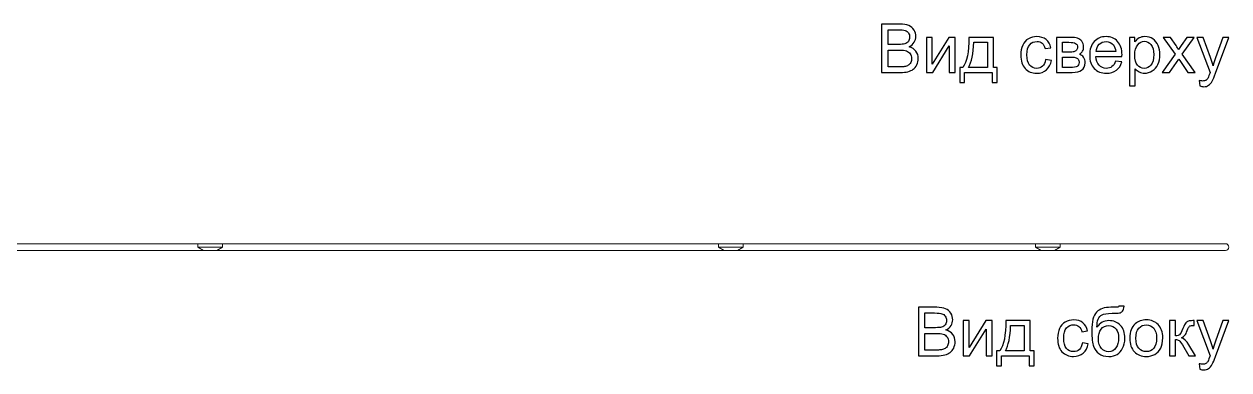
# Model space of a CAD drawing. Header units: centimetres. Extents: x -84 to 84, y -59 to 59.
# Drawn here: x -1.6 to 51.6, y 11.6 to 26.9 of the extents above; entities that cross this region are included whole.
import ezdxf

# ---------------------------------------------------------------- set-up
doc = ezdxf.new("R2010")
doc.units = ezdxf.units.CM
doc.header["$MEASUREMENT"] = 0
doc.layers.add('layer 1', color=7, linetype='Continuous')

msp = doc.modelspace()

# ---------------------------------------------------------------- linework, layer by layer
at = {"layer": 'layer 1', "color": 250}
for points, knots in [([(36.28301, 24.80111), (36.28301, 24.80111), (36.28301, 26.94364), (36.28301, 26.94364), (36.28301, 26.94364), (36.28301, 26.94364), (37.08696, 26.94364), (37.08696, 26.94364), (37.08696, 26.94364), (37.25054, 26.94364), (37.38171, 26.92219), (37.48095, 26.87881), (37.48095, 26.87881), (37.5797, 26.83542), (37.657, 26.76859), (37.71286, 26.67832), (37.71286, 26.67832), (37.76922, 26.58855), (37.79715, 26.49429), (37.79715, 26.39554), (37.79715, 26.39554), (37.79715, 26.30427), (37.77221, 26.21799), (37.72284, 26.1372), (37.72284, 26.1372), (37.67346, 26.0564), (37.59865, 25.99107), (37.49841, 25.9412), (37.49841, 25.9412), (37.62808, 25.9033), (37.72782, 25.83846), (37.79715, 25.7467), (37.79715, 25.7467), (37.86697, 25.65543), (37.90188, 25.54721), (37.90188, 25.42252), (37.90188, 25.42252), (37.90188, 25.32178), (37.88043, 25.22852), (37.83804, 25.14224), (37.83804, 25.14224), (37.79565, 25.05596), (37.74328, 24.98963), (37.68094, 24.94275), (37.68094, 24.94275), (37.6186, 24.89637), (37.5403, 24.86096), (37.44654, 24.83702), (37.44654, 24.83702), (37.35228, 24.81308), (37.23708, 24.80111), (37.10043, 24.80111), (37.10043, 24.80111), (37.10043, 24.80111), (36.28301, 24.80111), (36.28301, 24.80111)], [0, 0, 0, 0, 0.06666667, 0.06666667, 0.06666667, 0.06666667, 0.13333333, 0.13333333, 0.13333333, 0.13333333, 0.2, 0.2, 0.2, 0.2, 0.26666667, 0.26666667, 0.26666667, 0.26666667, 0.33333333, 0.33333333, 0.33333333, 0.33333333, 0.4, 0.4, 0.4, 0.4, 0.46666667, 0.46666667, 0.46666667, 0.46666667, 0.53333333, 0.53333333, 0.53333333, 0.53333333, 0.6, 0.6, 0.6, 0.6, 0.66666667, 0.66666667, 0.66666667, 0.66666667, 0.73333333, 0.73333333, 0.73333333, 0.73333333, 0.8, 0.8, 0.8, 0.8, 0.86666667, 0.86666667, 0.86666667, 0.86666667, 1, 1, 1, 1]), ([(36.56729, 26.04294), (36.56729, 26.04294), (37.0306, 26.04294), (37.0306, 26.04294), (37.0306, 26.04294), (37.15628, 26.04294), (37.24655, 26.05142), (37.30091, 26.06788), (37.30091, 26.06788), (37.37323, 26.08932), (37.42759, 26.12523), (37.464, 26.1751), (37.464, 26.1751), (37.5004, 26.22497), (37.51886, 26.28732), (37.51886, 26.36262), (37.51886, 26.36262), (37.51886, 26.43394), (37.5019, 26.49678), (37.46749, 26.55064), (37.46749, 26.55064), (37.43357, 26.605), (37.3847, 26.64241), (37.32136, 26.66236), (37.32136, 26.66236), (37.25802, 26.68231), (37.1493, 26.69228), (36.99569, 26.69228), (36.99569, 26.69228), (36.99569, 26.69228), (36.56729, 26.69228), (36.56729, 26.69228), (36.56729, 26.69228), (36.56729, 26.69228), (36.56729, 26.04294), (36.56729, 26.04294)], [0, 0, 0, 0, 0.1, 0.1, 0.1, 0.1, 0.2, 0.2, 0.2, 0.2, 0.3, 0.3, 0.3, 0.3, 0.4, 0.4, 0.4, 0.4, 0.5, 0.5, 0.5, 0.5, 0.6, 0.6, 0.6, 0.6, 0.7, 0.7, 0.7, 0.7, 0.8, 0.8, 0.8, 0.8, 1, 1, 1, 1]), ([(38.25797, 26.35414), (38.25797, 26.35414), (38.52129, 26.35414), (38.52129, 26.35414), (38.52129, 26.35414), (38.52129, 26.35414), (38.52129, 25.16967), (38.52129, 25.16967), (38.52129, 25.16967), (38.52129, 25.16967), (39.25293, 26.35414), (39.25293, 26.35414), (39.25293, 26.35414), (39.25293, 26.35414), (39.5357, 26.35414), (39.5357, 26.35414), (39.5357, 26.35414), (39.5357, 26.35414), (39.5357, 24.80111), (39.5357, 24.80111), (39.5357, 24.80111), (39.5357, 24.80111), (39.27238, 24.80111), (39.27238, 24.80111), (39.27238, 24.80111), (39.27238, 24.80111), (39.27238, 25.9781), (39.27238, 25.9781), (39.27238, 25.9781), (39.27238, 25.9781), (38.54174, 24.80111), (38.54174, 24.80111), (38.54174, 24.80111), (38.54174, 24.80111), (38.25797, 24.80111), (38.25797, 24.80111), (38.25797, 24.80111), (38.25797, 24.80111), (38.25797, 26.35414), (38.25797, 26.35414)], [0, 0, 0, 0, 0.09090909, 0.09090909, 0.09090909, 0.09090909, 0.18181818, 0.18181818, 0.18181818, 0.18181818, 0.27272727, 0.27272727, 0.27272727, 0.27272727, 0.36363636, 0.36363636, 0.36363636, 0.36363636, 0.45454545, 0.45454545, 0.45454545, 0.45454545, 0.54545455, 0.54545455, 0.54545455, 0.54545455, 0.63636364, 0.63636364, 0.63636364, 0.63636364, 0.72727273, 0.72727273, 0.72727273, 0.72727273, 0.81818182, 0.81818182, 0.81818182, 0.81818182, 1, 1, 1, 1]), ([(40.13617, 26.35414), (40.13617, 26.35414), (41.2194, 26.35414), (41.2194, 26.35414), (41.2194, 26.35414), (41.2194, 26.35414), (41.2194, 25.01656), (41.2194, 25.01656), (41.2194, 25.01656), (41.2194, 25.01656), (41.38698, 25.01656), (41.38698, 25.01656), (41.38698, 25.01656), (41.38698, 25.01656), (41.38698, 24.36123), (41.38698, 24.36123), (41.38698, 24.36123), (41.38698, 24.36123), (41.17153, 24.36123), (41.17153, 24.36123), (41.17153, 24.36123), (41.17153, 24.36123), (41.17153, 24.80111), (41.17153, 24.80111), (41.17153, 24.80111), (41.17153, 24.80111), (39.94765, 24.80111), (39.94765, 24.80111), (39.94765, 24.80111), (39.94765, 24.80111), (39.94765, 24.36123), (39.94765, 24.36123), (39.94765, 24.36123), (39.94765, 24.36123), (39.7322, 24.36123), (39.7322, 24.36123), (39.7322, 24.36123), (39.7322, 24.36123), (39.7322, 25.01656), (39.7322, 25.01656), (39.7322, 25.01656), (39.7322, 25.01656), (39.86985, 25.01656), (39.86985, 25.01656), (39.86985, 25.01656), (40.05537, 25.26842), (40.14415, 25.71428), (40.13617, 26.35414)], [0, 0, 0, 0, 0.07692308, 0.07692308, 0.07692308, 0.07692308, 0.15384615, 0.15384615, 0.15384615, 0.15384615, 0.23076923, 0.23076923, 0.23076923, 0.23076923, 0.30769231, 0.30769231, 0.30769231, 0.30769231, 0.38461538, 0.38461538, 0.38461538, 0.38461538, 0.46153846, 0.46153846, 0.46153846, 0.46153846, 0.53846154, 0.53846154, 0.53846154, 0.53846154, 0.61538462, 0.61538462, 0.61538462, 0.61538462, 0.69230769, 0.69230769, 0.69230769, 0.69230769, 0.76923077, 0.76923077, 0.76923077, 0.76923077, 0.84615385, 0.84615385, 0.84615385, 0.84615385, 1, 1, 1, 1]), ([(40.35461, 26.1357), (40.33516, 25.63149), (40.25736, 25.25844), (40.12121, 25.01656), (40.12121, 25.01656), (40.12121, 25.01656), (40.95608, 25.01656), (40.95608, 25.01656), (40.95608, 25.01656), (40.95608, 25.01656), (40.95608, 26.1357), (40.95608, 26.1357), (40.95608, 26.1357), (40.95608, 26.1357), (40.35461, 26.1357), (40.35461, 26.1357)], [0, 0, 0, 0, 0.2, 0.2, 0.2, 0.2, 0.4, 0.4, 0.4, 0.4, 0.6, 0.6, 0.6, 0.6, 1, 1, 1, 1]), ([(43.52153, 25.36966), (43.52153, 25.36966), (43.77887, 25.33375), (43.77887, 25.33375), (43.77887, 25.33375), (43.75044, 25.1567), (43.67862, 25.01855), (43.56242, 24.91831), (43.56242, 24.91831), (43.44622, 24.81807), (43.30308, 24.76819), (43.13402, 24.76819), (43.13402, 24.76819), (42.92206, 24.76819), (42.75149, 24.83752), (42.62282, 24.97616), (42.62282, 24.97616), (42.49365, 25.11481), (42.42931, 25.3133), (42.42931, 25.57164), (42.42931, 25.57164), (42.42931, 25.73921), (42.45724, 25.88534), (42.5126, 26.01102), (42.5126, 26.01102), (42.56796, 26.1362), (42.65225, 26.23046), (42.76595, 26.2928), (42.76595, 26.2928), (42.87917, 26.35564), (43.00235, 26.38706), (43.13601, 26.38706), (43.13601, 26.38706), (43.30408, 26.38706), (43.44223, 26.34467), (43.54896, 26.25939), (43.54896, 26.25939), (43.65618, 26.1741), (43.72501, 26.05291), (43.75493, 25.89631), (43.75493, 25.89631), (43.75493, 25.89631), (43.50058, 25.85741), (43.50058, 25.85741), (43.50058, 25.85741), (43.47614, 25.96165), (43.43325, 26.03995), (43.37091, 26.09281), (43.37091, 26.09281), (43.30907, 26.14518), (43.23426, 26.17161), (43.14648, 26.17161), (43.14648, 26.17161), (43.01382, 26.17161), (42.9061, 26.12423), (42.82281, 26.02947), (42.82281, 26.02947), (42.74002, 25.93422), (42.69863, 25.7846), (42.69863, 25.57912), (42.69863, 25.57912), (42.69863, 25.37066), (42.73852, 25.21954), (42.81832, 25.12528), (42.81832, 25.12528), (42.89862, 25.03102), (43.00285, 24.98364), (43.13102, 24.98364), (43.13102, 24.98364), (43.23476, 24.98364), (43.32104, 25.01506), (43.38986, 25.0784), (43.38986, 25.0784), (43.45918, 25.14124), (43.50307, 25.23849), (43.52153, 25.36966)], [0, 0, 0, 0, 0.05, 0.05, 0.05, 0.05, 0.1, 0.1, 0.1, 0.1, 0.15, 0.15, 0.15, 0.15, 0.2, 0.2, 0.2, 0.2, 0.25, 0.25, 0.25, 0.25, 0.3, 0.3, 0.3, 0.3, 0.35, 0.35, 0.35, 0.35, 0.4, 0.4, 0.4, 0.4, 0.45, 0.45, 0.45, 0.45, 0.5, 0.5, 0.5, 0.5, 0.55, 0.55, 0.55, 0.55, 0.6, 0.6, 0.6, 0.6, 0.65, 0.65, 0.65, 0.65, 0.7, 0.7, 0.7, 0.7, 0.75, 0.75, 0.75, 0.75, 0.8, 0.8, 0.8, 0.8, 0.85, 0.85, 0.85, 0.85, 0.9, 0.9, 0.9, 0.9, 1, 1, 1, 1]), ([(44.0033, 26.35414), (44.0033, 26.35414), (44.60925, 26.35414), (44.60925, 26.35414), (44.60925, 26.35414), (44.75787, 26.35414), (44.86859, 26.34168), (44.9414, 26.31674), (44.9414, 26.31674), (45.01372, 26.2918), (45.07606, 26.24642), (45.12792, 26.18009), (45.12792, 26.18009), (45.18029, 26.11326), (45.20622, 26.03396), (45.20622, 25.9412), (45.20622, 25.9412), (45.20622, 25.86689), (45.19076, 25.80205), (45.16034, 25.74719), (45.16034, 25.74719), (45.12942, 25.69184), (45.08354, 25.64545), (45.0217, 25.60855), (45.0217, 25.60855), (45.09451, 25.58411), (45.15486, 25.53873), (45.20323, 25.4719), (45.20323, 25.4719), (45.25111, 25.40557), (45.27505, 25.32627), (45.27505, 25.235), (45.27505, 25.235), (45.26557, 25.08788), (45.21271, 24.97866), (45.11745, 24.90784), (45.11745, 24.90784), (45.02219, 24.83652), (44.88355, 24.80111), (44.70201, 24.80111), (44.70201, 24.80111), (44.70201, 24.80111), (44.0033, 24.80111), (44.0033, 24.80111), (44.0033, 24.80111), (44.0033, 24.80111), (44.0033, 26.35414), (44.0033, 26.35414)], [0, 0, 0, 0, 0.07692308, 0.07692308, 0.07692308, 0.07692308, 0.15384615, 0.15384615, 0.15384615, 0.15384615, 0.23076923, 0.23076923, 0.23076923, 0.23076923, 0.30769231, 0.30769231, 0.30769231, 0.30769231, 0.38461538, 0.38461538, 0.38461538, 0.38461538, 0.46153846, 0.46153846, 0.46153846, 0.46153846, 0.53846154, 0.53846154, 0.53846154, 0.53846154, 0.61538462, 0.61538462, 0.61538462, 0.61538462, 0.69230769, 0.69230769, 0.69230769, 0.69230769, 0.76923077, 0.76923077, 0.76923077, 0.76923077, 0.84615385, 0.84615385, 0.84615385, 0.84615385, 1, 1, 1, 1]), ([(44.26662, 25.69882), (44.26662, 25.69882), (44.54591, 25.69882), (44.54591, 25.69882), (44.54591, 25.69882), (44.65713, 25.69882), (44.73393, 25.7048), (44.77532, 25.71627), (44.77532, 25.71627), (44.81722, 25.72824), (44.85462, 25.75168), (44.88754, 25.78759), (44.88754, 25.78759), (44.92045, 25.823), (44.93691, 25.86589), (44.93691, 25.91576), (44.93691, 25.91576), (44.93691, 25.99805), (44.90799, 26.05491), (44.85063, 26.08733), (44.85063, 26.08733), (44.79278, 26.11974), (44.69403, 26.1357), (44.55439, 26.1357), (44.55439, 26.1357), (44.55439, 26.1357), (44.26662, 26.1357), (44.26662, 26.1357), (44.26662, 26.1357), (44.26662, 26.1357), (44.26662, 25.69882), (44.26662, 25.69882)], [0, 0, 0, 0, 0.11111111, 0.11111111, 0.11111111, 0.11111111, 0.22222222, 0.22222222, 0.22222222, 0.22222222, 0.33333333, 0.33333333, 0.33333333, 0.33333333, 0.44444444, 0.44444444, 0.44444444, 0.44444444, 0.55555556, 0.55555556, 0.55555556, 0.55555556, 0.66666667, 0.66666667, 0.66666667, 0.66666667, 0.77777778, 0.77777778, 0.77777778, 0.77777778, 1, 1, 1, 1]), ([(46.61912, 25.30383), (46.61912, 25.30383), (46.89143, 25.26792), (46.89143, 25.26792), (46.89143, 25.26792), (46.84903, 25.10982), (46.76974, 24.98664), (46.65403, 24.89936), (46.65403, 24.89936), (46.53833, 24.81208), (46.3907, 24.76819), (46.21066, 24.76819), (46.21066, 24.76819), (45.98424, 24.76819), (45.8047, 24.83802), (45.67204, 24.97766), (45.67204, 24.97766), (45.53938, 25.1168), (45.47305, 25.3128), (45.47305, 25.56466), (45.47305, 25.56466), (45.47305, 25.825), (45.53988, 26.02748), (45.67403, 26.17111), (45.67403, 26.17111), (45.80819, 26.31524), (45.98225, 26.38706), (46.1962, 26.38706), (46.1962, 26.38706), (46.40317, 26.38706), (46.57224, 26.31674), (46.70341, 26.1756), (46.70341, 26.1756), (46.83457, 26.03446), (46.9004, 25.83597), (46.9004, 25.58012), (46.9004, 25.58012), (46.9004, 25.56466), (46.8999, 25.54122), (46.89891, 25.5103), (46.89891, 25.5103), (46.89891, 25.5103), (45.74236, 25.5103), (45.74236, 25.5103), (45.74236, 25.5103), (45.75233, 25.34023), (45.80021, 25.20957), (45.88699, 25.1193), (45.88699, 25.1193), (45.97327, 25.02903), (46.08149, 24.98364), (46.21066, 24.98364), (46.21066, 24.98364), (46.30692, 24.98364), (46.38921, 25.00908), (46.45704, 25.05995), (46.45704, 25.05995), (46.52536, 25.11082), (46.57922, 25.19211), (46.61912, 25.30383)], [0, 0, 0, 0, 0.0625, 0.0625, 0.0625, 0.0625, 0.125, 0.125, 0.125, 0.125, 0.1875, 0.1875, 0.1875, 0.1875, 0.25, 0.25, 0.25, 0.25, 0.3125, 0.3125, 0.3125, 0.3125, 0.375, 0.375, 0.375, 0.375, 0.4375, 0.4375, 0.4375, 0.4375, 0.5, 0.5, 0.5, 0.5, 0.5625, 0.5625, 0.5625, 0.5625, 0.625, 0.625, 0.625, 0.625, 0.6875, 0.6875, 0.6875, 0.6875, 0.75, 0.75, 0.75, 0.75, 0.8125, 0.8125, 0.8125, 0.8125, 0.875, 0.875, 0.875, 0.875, 1, 1, 1, 1]), ([(45.75732, 25.72575), (45.75732, 25.72575), (46.62211, 25.72575), (46.62211, 25.72575), (46.62211, 25.72575), (46.61064, 25.85642), (46.57723, 25.95417), (46.52287, 26.0195), (46.52287, 26.0195), (46.43958, 26.12074), (46.33086, 26.17161), (46.1977, 26.17161), (46.1977, 26.17161), (46.07701, 26.17161), (45.97576, 26.13121), (45.89347, 26.05042), (45.89347, 26.05042), (45.81168, 25.96963), (45.7663, 25.8614), (45.75732, 25.72575)], [0, 0, 0, 0, 0.16666667, 0.16666667, 0.16666667, 0.16666667, 0.33333333, 0.33333333, 0.33333333, 0.33333333, 0.5, 0.5, 0.5, 0.5, 0.66666667, 0.66666667, 0.66666667, 0.66666667, 1, 1, 1, 1]), ([(47.22408, 24.20563), (47.22408, 24.20563), (47.22408, 26.35414), (47.22408, 26.35414), (47.22408, 26.35414), (47.22408, 26.35414), (47.46346, 26.35414), (47.46346, 26.35414), (47.46346, 26.35414), (47.46346, 26.35414), (47.46346, 26.15017), (47.46346, 26.15017), (47.46346, 26.15017), (47.51982, 26.22896), (47.58366, 26.28831), (47.65498, 26.32771), (47.65498, 26.32771), (47.72579, 26.36711), (47.81207, 26.38706), (47.91332, 26.38706), (47.91332, 26.38706), (48.04598, 26.38706), (48.16268, 26.35315), (48.26392, 26.28482), (48.26392, 26.28482), (48.36516, 26.21699), (48.44147, 26.12074), (48.49334, 25.99706), (48.49334, 25.99706), (48.5447, 25.87287), (48.57064, 25.73722), (48.57064, 25.5891), (48.57064, 25.5891), (48.57064, 25.431), (48.54221, 25.28837), (48.48536, 25.16119), (48.48536, 25.16119), (48.4285, 25.03451), (48.34571, 24.93726), (48.23699, 24.86944), (48.23699, 24.86944), (48.12877, 24.80211), (48.01456, 24.76819), (47.89486, 24.76819), (47.89486, 24.76819), (47.80709, 24.76819), (47.72829, 24.78665), (47.65897, 24.82355), (47.65897, 24.82355), (47.58914, 24.86046), (47.53229, 24.90684), (47.4874, 24.9632), (47.4874, 24.9632), (47.4874, 24.9632), (47.4874, 24.20563), (47.4874, 24.20563), (47.4874, 24.20563), (47.4874, 24.20563), (47.22408, 24.20563), (47.22408, 24.20563)], [0, 0, 0, 0, 0.0625, 0.0625, 0.0625, 0.0625, 0.125, 0.125, 0.125, 0.125, 0.1875, 0.1875, 0.1875, 0.1875, 0.25, 0.25, 0.25, 0.25, 0.3125, 0.3125, 0.3125, 0.3125, 0.375, 0.375, 0.375, 0.375, 0.4375, 0.4375, 0.4375, 0.4375, 0.5, 0.5, 0.5, 0.5, 0.5625, 0.5625, 0.5625, 0.5625, 0.625, 0.625, 0.625, 0.625, 0.6875, 0.6875, 0.6875, 0.6875, 0.75, 0.75, 0.75, 0.75, 0.8125, 0.8125, 0.8125, 0.8125, 0.875, 0.875, 0.875, 0.875, 1, 1, 1, 1]), ([(47.46346, 25.56815), (47.46346, 25.36916), (47.50386, 25.22204), (47.58416, 25.12678), (47.58416, 25.12678), (47.66495, 25.03152), (47.7627, 24.98364), (47.87741, 24.98364), (47.87741, 24.98364), (47.99411, 24.98364), (48.09386, 25.03302), (48.17664, 25.13177), (48.17664, 25.13177), (48.25993, 25.23051), (48.30133, 25.38312), (48.30133, 25.5901), (48.30133, 25.5901), (48.30133, 25.78759), (48.26093, 25.93521), (48.17964, 26.03346), (48.17964, 26.03346), (48.09834, 26.13171), (48.00159, 26.18059), (47.88888, 26.18059), (47.88888, 26.18059), (47.77716, 26.18059), (47.67842, 26.12822), (47.59263, 26.02399), (47.59263, 26.02399), (47.50636, 25.91926), (47.46346, 25.76764), (47.46346, 25.56815)], [0, 0, 0, 0, 0.11111111, 0.11111111, 0.11111111, 0.11111111, 0.22222222, 0.22222222, 0.22222222, 0.22222222, 0.33333333, 0.33333333, 0.33333333, 0.33333333, 0.44444444, 0.44444444, 0.44444444, 0.44444444, 0.55555556, 0.55555556, 0.55555556, 0.55555556, 0.66666667, 0.66666667, 0.66666667, 0.66666667, 0.77777778, 0.77777778, 0.77777778, 0.77777778, 1, 1, 1, 1]), ([(48.67537, 24.80111), (48.67537, 24.80111), (49.24243, 25.60556), (49.24243, 25.60556), (49.24243, 25.60556), (49.24243, 25.60556), (48.71727, 26.35414), (48.71727, 26.35414), (48.71727, 26.35414), (48.71727, 26.35414), (49.04094, 26.35414), (49.04094, 26.35414), (49.04094, 26.35414), (49.04094, 26.35414), (49.28631, 25.98758), (49.28631, 25.98758), (49.28631, 25.98758), (49.3317, 25.91876), (49.36761, 25.8629), (49.39304, 25.81901), (49.39304, 25.81901), (49.43743, 25.88135), (49.47683, 25.93771), (49.51224, 25.98808), (49.51224, 25.98808), (49.51224, 25.98808), (49.77058, 26.35414), (49.77058, 26.35414), (49.77058, 26.35414), (49.77058, 26.35414), (50.09226, 26.35414), (50.09226, 26.35414), (50.09226, 26.35414), (50.09226, 26.35414), (49.56411, 25.60556), (49.56411, 25.60556), (49.56411, 25.60556), (49.56411, 25.60556), (50.12667, 24.80111), (50.12667, 24.80111), (50.12667, 24.80111), (50.12667, 24.80111), (49.80649, 24.80111), (49.80649, 24.80111), (49.80649, 24.80111), (49.80649, 24.80111), (49.48531, 25.27989), (49.48531, 25.27989), (49.48531, 25.27989), (49.48531, 25.27989), (49.41199, 25.39509), (49.41199, 25.39509), (49.41199, 25.39509), (49.41199, 25.39509), (48.99705, 24.80111), (48.99705, 24.80111), (48.99705, 24.80111), (48.99705, 24.80111), (48.67537, 24.80111), (48.67537, 24.80111)], [0, 0, 0, 0, 0.0625, 0.0625, 0.0625, 0.0625, 0.125, 0.125, 0.125, 0.125, 0.1875, 0.1875, 0.1875, 0.1875, 0.25, 0.25, 0.25, 0.25, 0.3125, 0.3125, 0.3125, 0.3125, 0.375, 0.375, 0.375, 0.375, 0.4375, 0.4375, 0.4375, 0.4375, 0.5, 0.5, 0.5, 0.5, 0.5625, 0.5625, 0.5625, 0.5625, 0.625, 0.625, 0.625, 0.625, 0.6875, 0.6875, 0.6875, 0.6875, 0.75, 0.75, 0.75, 0.75, 0.8125, 0.8125, 0.8125, 0.8125, 0.875, 0.875, 0.875, 0.875, 1, 1, 1, 1]), ([(50.33913, 24.20413), (50.33913, 24.20413), (50.3092, 24.44751), (50.3092, 24.44751), (50.3092, 24.44751), (50.36706, 24.43205), (50.41693, 24.42407), (50.45982, 24.42407), (50.45982, 24.42407), (50.51867, 24.42407), (50.56555, 24.43405), (50.60046, 24.4535), (50.60046, 24.4535), (50.63587, 24.47295), (50.66479, 24.50038), (50.68724, 24.53529), (50.68724, 24.53529), (50.7037, 24.56172), (50.73063, 24.62705), (50.76753, 24.73179), (50.76753, 24.73179), (50.77252, 24.74625), (50.78, 24.7677), (50.79097, 24.79612), (50.79097, 24.79612), (50.79097, 24.79612), (50.20148, 26.35414), (50.20148, 26.35414), (50.20148, 26.35414), (50.20148, 26.35414), (50.48276, 26.35414), (50.48276, 26.35414), (50.48276, 26.35414), (50.48276, 26.35414), (50.80693, 25.45743), (50.80693, 25.45743), (50.80693, 25.45743), (50.84932, 25.34422), (50.88673, 25.22453), (50.92014, 25.09885), (50.92014, 25.09885), (50.95057, 25.21705), (50.98647, 25.33375), (51.02837, 25.44846), (51.02837, 25.44846), (51.02837, 25.44846), (51.35952, 26.35414), (51.35952, 26.35414), (51.35952, 26.35414), (51.35952, 26.35414), (51.62235, 26.35414), (51.62235, 26.35414), (51.62235, 26.35414), (51.62235, 26.35414), (51.03535, 24.77418), (51.03535, 24.77418), (51.03535, 24.77418), (50.97201, 24.60411), (50.92264, 24.48741), (50.88723, 24.42308), (50.88723, 24.42308), (50.84035, 24.3368), (50.78648, 24.27346), (50.72614, 24.23306), (50.72614, 24.23306), (50.66529, 24.19266), (50.59298, 24.17271), (50.50919, 24.17271), (50.50919, 24.17271), (50.45832, 24.17271), (50.40147, 24.18319), (50.33913, 24.20413)], [0, 0, 0, 0, 0.05263158, 0.05263158, 0.05263158, 0.05263158, 0.10526316, 0.10526316, 0.10526316, 0.10526316, 0.15789474, 0.15789474, 0.15789474, 0.15789474, 0.21052632, 0.21052632, 0.21052632, 0.21052632, 0.26315789, 0.26315789, 0.26315789, 0.26315789, 0.31578947, 0.31578947, 0.31578947, 0.31578947, 0.36842105, 0.36842105, 0.36842105, 0.36842105, 0.42105263, 0.42105263, 0.42105263, 0.42105263, 0.47368421, 0.47368421, 0.47368421, 0.47368421, 0.52631579, 0.52631579, 0.52631579, 0.52631579, 0.57894737, 0.57894737, 0.57894737, 0.57894737, 0.63157895, 0.63157895, 0.63157895, 0.63157895, 0.68421053, 0.68421053, 0.68421053, 0.68421053, 0.73684211, 0.73684211, 0.73684211, 0.73684211, 0.78947368, 0.78947368, 0.78947368, 0.78947368, 0.84210526, 0.84210526, 0.84210526, 0.84210526, 0.89473684, 0.89473684, 0.89473684, 0.89473684, 1, 1, 1, 1]), ([(36.56729, 25.05247), (36.56729, 25.05247), (37.10092, 25.05247), (37.10092, 25.05247), (37.10092, 25.05247), (37.19269, 25.05247), (37.25703, 25.05596), (37.29443, 25.06294), (37.29443, 25.06294), (37.35926, 25.07441), (37.41412, 25.09386), (37.45801, 25.12129), (37.45801, 25.12129), (37.5019, 25.14872), (37.53781, 25.18862), (37.56624, 25.24099), (37.56624, 25.24099), (37.59466, 25.29335), (37.60863, 25.3537), (37.60863, 25.42202), (37.60863, 25.42202), (37.60863, 25.50232), (37.58818, 25.57164), (37.54679, 25.63099), (37.54679, 25.63099), (37.50589, 25.69034), (37.44904, 25.73173), (37.37622, 25.75567), (37.37622, 25.75567), (37.30391, 25.77961), (37.19917, 25.79158), (37.06302, 25.79158), (37.06302, 25.79158), (37.06302, 25.79158), (36.56729, 25.79158), (36.56729, 25.79158), (36.56729, 25.79158), (36.56729, 25.79158), (36.56729, 25.05247), (36.56729, 25.05247)], [0, 0, 0, 0, 0.09090909, 0.09090909, 0.09090909, 0.09090909, 0.18181818, 0.18181818, 0.18181818, 0.18181818, 0.27272727, 0.27272727, 0.27272727, 0.27272727, 0.36363636, 0.36363636, 0.36363636, 0.36363636, 0.45454545, 0.45454545, 0.45454545, 0.45454545, 0.54545455, 0.54545455, 0.54545455, 0.54545455, 0.63636364, 0.63636364, 0.63636364, 0.63636364, 0.72727273, 0.72727273, 0.72727273, 0.72727273, 0.81818182, 0.81818182, 0.81818182, 0.81818182, 1, 1, 1, 1]), ([(44.26662, 25.01656), (44.26662, 25.01656), (44.61224, 25.01656), (44.61224, 25.01656), (44.61224, 25.01656), (44.76086, 25.01656), (44.8631, 25.03402), (44.91846, 25.06843), (44.91846, 25.06843), (44.97382, 25.10334), (45.00274, 25.16269), (45.00574, 25.24797), (45.00574, 25.24797), (45.00574, 25.29734), (44.98978, 25.34372), (44.95786, 25.38612), (44.95786, 25.38612), (44.92544, 25.42851), (44.88355, 25.45544), (44.83218, 25.46641), (44.83218, 25.46641), (44.78081, 25.47788), (44.69802, 25.48337), (44.58431, 25.48337), (44.58431, 25.48337), (44.58431, 25.48337), (44.26662, 25.48337), (44.26662, 25.48337), (44.26662, 25.48337), (44.26662, 25.48337), (44.26662, 25.01656), (44.26662, 25.01656)], [0, 0, 0, 0, 0.11111111, 0.11111111, 0.11111111, 0.11111111, 0.22222222, 0.22222222, 0.22222222, 0.22222222, 0.33333333, 0.33333333, 0.33333333, 0.33333333, 0.44444444, 0.44444444, 0.44444444, 0.44444444, 0.55555556, 0.55555556, 0.55555556, 0.55555556, 0.66666667, 0.66666667, 0.66666667, 0.66666667, 0.77777778, 0.77777778, 0.77777778, 0.77777778, 1, 1, 1, 1]), ([(37.90987, 12.26873), (37.90987, 12.26873), (37.90987, 14.41126), (37.90987, 14.41126), (37.90987, 14.41126), (37.90987, 14.41126), (38.71382, 14.41126), (38.71382, 14.41126), (38.71382, 14.41126), (38.8774, 14.41126), (39.00857, 14.38981), (39.10781, 14.34643), (39.10781, 14.34643), (39.20656, 14.30304), (39.28386, 14.23621), (39.33972, 14.14594), (39.33972, 14.14594), (39.39608, 14.05617), (39.42401, 13.96191), (39.42401, 13.86316), (39.42401, 13.86316), (39.42401, 13.77189), (39.39907, 13.68561), (39.3497, 13.60482), (39.3497, 13.60482), (39.30032, 13.52402), (39.22551, 13.45869), (39.12527, 13.40882), (39.12527, 13.40882), (39.25494, 13.37092), (39.35468, 13.30608), (39.42401, 13.21432), (39.42401, 13.21432), (39.49383, 13.12305), (39.52874, 13.01483), (39.52874, 12.89014), (39.52874, 12.89014), (39.52874, 12.7894), (39.50729, 12.69614), (39.4649, 12.60986), (39.4649, 12.60986), (39.42251, 12.52358), (39.37014, 12.45725), (39.3078, 12.41037), (39.3078, 12.41037), (39.24546, 12.36399), (39.16716, 12.32858), (39.0734, 12.30464), (39.0734, 12.30464), (38.97914, 12.2807), (38.86394, 12.26873), (38.72729, 12.26873), (38.72729, 12.26873), (38.72729, 12.26873), (37.90987, 12.26873), (37.90987, 12.26873)], [0, 0, 0, 0, 0.06666667, 0.06666667, 0.06666667, 0.06666667, 0.13333333, 0.13333333, 0.13333333, 0.13333333, 0.2, 0.2, 0.2, 0.2, 0.26666667, 0.26666667, 0.26666667, 0.26666667, 0.33333333, 0.33333333, 0.33333333, 0.33333333, 0.4, 0.4, 0.4, 0.4, 0.46666667, 0.46666667, 0.46666667, 0.46666667, 0.53333333, 0.53333333, 0.53333333, 0.53333333, 0.6, 0.6, 0.6, 0.6, 0.66666667, 0.66666667, 0.66666667, 0.66666667, 0.73333333, 0.73333333, 0.73333333, 0.73333333, 0.8, 0.8, 0.8, 0.8, 0.86666667, 0.86666667, 0.86666667, 0.86666667, 1, 1, 1, 1]), ([(46.76127, 14.46213), (46.76127, 14.46213), (46.99467, 14.45914), (46.99467, 14.45914), (46.99467, 14.45914), (46.9842, 14.3549), (46.96076, 14.28209), (46.92535, 14.24119), (46.92535, 14.24119), (46.88994, 14.2003), (46.84456, 14.17436), (46.7887, 14.1624), (46.7887, 14.1624), (46.73284, 14.15092), (46.62312, 14.14494), (46.46004, 14.14494), (46.46004, 14.14494), (46.24359, 14.14494), (46.09597, 14.12399), (46.01717, 14.0821), (46.01717, 14.0821), (45.93887, 14.04021), (45.88201, 13.97338), (45.8476, 13.88161), (45.8476, 13.88161), (45.81319, 13.78935), (45.79424, 13.67115), (45.79025, 13.52602), (45.79025, 13.52602), (45.85658, 13.62477), (45.93388, 13.69858), (46.02265, 13.74795), (46.02265, 13.74795), (46.11093, 13.79733), (46.21117, 13.82176), (46.32189, 13.82176), (46.32189, 13.82176), (46.52537, 13.82176), (46.69394, 13.75194), (46.8276, 13.6123), (46.8276, 13.6123), (46.96076, 13.47266), (47.02759, 13.28364), (47.02759, 13.04475), (47.02759, 13.04475), (47.02759, 12.86371), (46.99417, 12.71509), (46.92685, 12.59939), (46.92685, 12.59939), (46.85952, 12.48368), (46.77972, 12.39391), (46.68746, 12.33057), (46.68746, 12.33057), (46.59569, 12.26723), (46.47001, 12.23581), (46.31142, 12.23581), (46.31142, 12.23581), (46.12689, 12.23581), (45.98375, 12.27771), (45.88151, 12.36199), (45.88151, 12.36199), (45.77928, 12.44628), (45.70097, 12.554), (45.64612, 12.68517), (45.64612, 12.68517), (45.59175, 12.81633), (45.56432, 13.04525), (45.56432, 13.37092), (45.56432, 13.37092), (45.56432, 13.78037), (45.63365, 14.05617), (45.77179, 14.1983), (45.77179, 14.1983), (45.90994, 14.34044), (46.1229, 14.41126), (46.41016, 14.41126), (46.41016, 14.41126), (46.58921, 14.41126), (46.69045, 14.41425), (46.71489, 14.42024), (46.71489, 14.42024), (46.73883, 14.42622), (46.75429, 14.44019), (46.76127, 14.46213)], [0, 0, 0, 0, 0.04545455, 0.04545455, 0.04545455, 0.04545455, 0.09090909, 0.09090909, 0.09090909, 0.09090909, 0.13636364, 0.13636364, 0.13636364, 0.13636364, 0.18181818, 0.18181818, 0.18181818, 0.18181818, 0.22727273, 0.22727273, 0.22727273, 0.22727273, 0.27272727, 0.27272727, 0.27272727, 0.27272727, 0.31818182, 0.31818182, 0.31818182, 0.31818182, 0.36363636, 0.36363636, 0.36363636, 0.36363636, 0.40909091, 0.40909091, 0.40909091, 0.40909091, 0.45454545, 0.45454545, 0.45454545, 0.45454545, 0.5, 0.5, 0.5, 0.5, 0.54545455, 0.54545455, 0.54545455, 0.54545455, 0.59090909, 0.59090909, 0.59090909, 0.59090909, 0.63636364, 0.63636364, 0.63636364, 0.63636364, 0.68181818, 0.68181818, 0.68181818, 0.68181818, 0.72727273, 0.72727273, 0.72727273, 0.72727273, 0.77272727, 0.77272727, 0.77272727, 0.77272727, 0.81818182, 0.81818182, 0.81818182, 0.81818182, 0.86363636, 0.86363636, 0.86363636, 0.86363636, 0.90909091, 0.90909091, 0.90909091, 0.90909091, 1, 1, 1, 1]), ([(38.19415, 13.51056), (38.19415, 13.51056), (38.65746, 13.51056), (38.65746, 13.51056), (38.65746, 13.51056), (38.78314, 13.51056), (38.87341, 13.51904), (38.92777, 13.5355), (38.92777, 13.5355), (39.00009, 13.55694), (39.05445, 13.59285), (39.09086, 13.64272), (39.09086, 13.64272), (39.12726, 13.69259), (39.14572, 13.75494), (39.14572, 13.83024), (39.14572, 13.83024), (39.14572, 13.90156), (39.12876, 13.9644), (39.09435, 14.01826), (39.09435, 14.01826), (39.06043, 14.07262), (39.01156, 14.11003), (38.94822, 14.12998), (38.94822, 14.12998), (38.88488, 14.14993), (38.77616, 14.1599), (38.62255, 14.1599), (38.62255, 14.1599), (38.62255, 14.1599), (38.19415, 14.1599), (38.19415, 14.1599), (38.19415, 14.1599), (38.19415, 14.1599), (38.19415, 13.51056), (38.19415, 13.51056)], [0, 0, 0, 0, 0.1, 0.1, 0.1, 0.1, 0.2, 0.2, 0.2, 0.2, 0.3, 0.3, 0.3, 0.3, 0.4, 0.4, 0.4, 0.4, 0.5, 0.5, 0.5, 0.5, 0.6, 0.6, 0.6, 0.6, 0.7, 0.7, 0.7, 0.7, 0.8, 0.8, 0.8, 0.8, 1, 1, 1, 1]), ([(45.14839, 12.83728), (45.14839, 12.83728), (45.40573, 12.80137), (45.40573, 12.80137), (45.40573, 12.80137), (45.3773, 12.62432), (45.30548, 12.48617), (45.18928, 12.38593), (45.18928, 12.38593), (45.07308, 12.28569), (44.92994, 12.23581), (44.76088, 12.23581), (44.76088, 12.23581), (44.54892, 12.23581), (44.37835, 12.30514), (44.24968, 12.44378), (44.24968, 12.44378), (44.12051, 12.58243), (44.05617, 12.78092), (44.05617, 13.03926), (44.05617, 13.03926), (44.05617, 13.20683), (44.0841, 13.35296), (44.13946, 13.47864), (44.13946, 13.47864), (44.19482, 13.60382), (44.27911, 13.69808), (44.39281, 13.76042), (44.39281, 13.76042), (44.50603, 13.82326), (44.62921, 13.85468), (44.76287, 13.85468), (44.76287, 13.85468), (44.93094, 13.85468), (45.06909, 13.81229), (45.17582, 13.72701), (45.17582, 13.72701), (45.28304, 13.64172), (45.35187, 13.52053), (45.38179, 13.36393), (45.38179, 13.36393), (45.38179, 13.36393), (45.12744, 13.32503), (45.12744, 13.32503), (45.12744, 13.32503), (45.103, 13.42927), (45.06011, 13.50757), (44.99777, 13.56043), (44.99777, 13.56043), (44.93593, 13.6128), (44.86112, 13.63923), (44.77334, 13.63923), (44.77334, 13.63923), (44.64068, 13.63923), (44.53296, 13.59185), (44.44967, 13.49709), (44.44967, 13.49709), (44.36688, 13.40184), (44.32549, 13.25222), (44.32549, 13.04674), (44.32549, 13.04674), (44.32549, 12.83828), (44.36538, 12.68716), (44.44518, 12.5929), (44.44518, 12.5929), (44.52548, 12.49864), (44.62971, 12.45126), (44.75788, 12.45126), (44.75788, 12.45126), (44.86162, 12.45126), (44.9479, 12.48268), (45.01672, 12.54602), (45.01672, 12.54602), (45.08604, 12.60886), (45.12993, 12.70611), (45.14839, 12.83728)], [0, 0, 0, 0, 0.05, 0.05, 0.05, 0.05, 0.1, 0.1, 0.1, 0.1, 0.15, 0.15, 0.15, 0.15, 0.2, 0.2, 0.2, 0.2, 0.25, 0.25, 0.25, 0.25, 0.3, 0.3, 0.3, 0.3, 0.35, 0.35, 0.35, 0.35, 0.4, 0.4, 0.4, 0.4, 0.45, 0.45, 0.45, 0.45, 0.5, 0.5, 0.5, 0.5, 0.55, 0.55, 0.55, 0.55, 0.6, 0.6, 0.6, 0.6, 0.65, 0.65, 0.65, 0.65, 0.7, 0.7, 0.7, 0.7, 0.75, 0.75, 0.75, 0.75, 0.8, 0.8, 0.8, 0.8, 0.85, 0.85, 0.85, 0.85, 0.9, 0.9, 0.9, 0.9, 1, 1, 1, 1]), ([(47.24553, 13.04525), (47.24553, 13.33202), (47.32532, 13.54447), (47.48542, 13.68262), (47.48542, 13.68262), (47.61858, 13.79733), (47.78166, 13.85468), (47.97367, 13.85468), (47.97367, 13.85468), (48.18663, 13.85468), (48.36118, 13.78486), (48.49683, 13.64522), (48.49683, 13.64522), (48.63199, 13.50607), (48.69981, 13.31306), (48.69981, 13.06719), (48.69981, 13.06719), (48.69981, 12.8677), (48.66989, 12.7111), (48.61004, 12.59689), (48.61004, 12.59689), (48.5502, 12.48268), (48.46292, 12.39391), (48.34821, 12.33057), (48.34821, 12.33057), (48.234, 12.26723), (48.10882, 12.23581), (47.97367, 12.23581), (47.97367, 12.23581), (47.75622, 12.23581), (47.58067, 12.30514), (47.44651, 12.44428), (47.44651, 12.44428), (47.31236, 12.58343), (47.24553, 12.78391), (47.24553, 13.04525)], [0, 0, 0, 0, 0.1, 0.1, 0.1, 0.1, 0.2, 0.2, 0.2, 0.2, 0.3, 0.3, 0.3, 0.3, 0.4, 0.4, 0.4, 0.4, 0.5, 0.5, 0.5, 0.5, 0.6, 0.6, 0.6, 0.6, 0.7, 0.7, 0.7, 0.7, 0.8, 0.8, 0.8, 0.8, 1, 1, 1, 1]), ([(39.88483, 13.82176), (39.88483, 13.82176), (40.14815, 13.82176), (40.14815, 13.82176), (40.14815, 13.82176), (40.14815, 13.82176), (40.14815, 12.63729), (40.14815, 12.63729), (40.14815, 12.63729), (40.14815, 12.63729), (40.87979, 13.82176), (40.87979, 13.82176), (40.87979, 13.82176), (40.87979, 13.82176), (41.16256, 13.82176), (41.16256, 13.82176), (41.16256, 13.82176), (41.16256, 13.82176), (41.16256, 12.26873), (41.16256, 12.26873), (41.16256, 12.26873), (41.16256, 12.26873), (40.89924, 12.26873), (40.89924, 12.26873), (40.89924, 12.26873), (40.89924, 12.26873), (40.89924, 13.44572), (40.89924, 13.44572), (40.89924, 13.44572), (40.89924, 13.44572), (40.1686, 12.26873), (40.1686, 12.26873), (40.1686, 12.26873), (40.1686, 12.26873), (39.88483, 12.26873), (39.88483, 12.26873), (39.88483, 12.26873), (39.88483, 12.26873), (39.88483, 13.82176), (39.88483, 13.82176)], [0, 0, 0, 0, 0.09090909, 0.09090909, 0.09090909, 0.09090909, 0.18181818, 0.18181818, 0.18181818, 0.18181818, 0.27272727, 0.27272727, 0.27272727, 0.27272727, 0.36363636, 0.36363636, 0.36363636, 0.36363636, 0.45454545, 0.45454545, 0.45454545, 0.45454545, 0.54545455, 0.54545455, 0.54545455, 0.54545455, 0.63636364, 0.63636364, 0.63636364, 0.63636364, 0.72727273, 0.72727273, 0.72727273, 0.72727273, 0.81818182, 0.81818182, 0.81818182, 0.81818182, 1, 1, 1, 1]), ([(41.76303, 13.82176), (41.76303, 13.82176), (42.84626, 13.82176), (42.84626, 13.82176), (42.84626, 13.82176), (42.84626, 13.82176), (42.84626, 12.48418), (42.84626, 12.48418), (42.84626, 12.48418), (42.84626, 12.48418), (43.01384, 12.48418), (43.01384, 12.48418), (43.01384, 12.48418), (43.01384, 12.48418), (43.01384, 11.82885), (43.01384, 11.82885), (43.01384, 11.82885), (43.01384, 11.82885), (42.79839, 11.82885), (42.79839, 11.82885), (42.79839, 11.82885), (42.79839, 11.82885), (42.79839, 12.26873), (42.79839, 12.26873), (42.79839, 12.26873), (42.79839, 12.26873), (41.57451, 12.26873), (41.57451, 12.26873), (41.57451, 12.26873), (41.57451, 12.26873), (41.57451, 11.82885), (41.57451, 11.82885), (41.57451, 11.82885), (41.57451, 11.82885), (41.35906, 11.82885), (41.35906, 11.82885), (41.35906, 11.82885), (41.35906, 11.82885), (41.35906, 12.48418), (41.35906, 12.48418), (41.35906, 12.48418), (41.35906, 12.48418), (41.49671, 12.48418), (41.49671, 12.48418), (41.49671, 12.48418), (41.68223, 12.73604), (41.77101, 13.1819), (41.76303, 13.82176)], [0, 0, 0, 0, 0.07692308, 0.07692308, 0.07692308, 0.07692308, 0.15384615, 0.15384615, 0.15384615, 0.15384615, 0.23076923, 0.23076923, 0.23076923, 0.23076923, 0.30769231, 0.30769231, 0.30769231, 0.30769231, 0.38461538, 0.38461538, 0.38461538, 0.38461538, 0.46153846, 0.46153846, 0.46153846, 0.46153846, 0.53846154, 0.53846154, 0.53846154, 0.53846154, 0.61538462, 0.61538462, 0.61538462, 0.61538462, 0.69230769, 0.69230769, 0.69230769, 0.69230769, 0.76923077, 0.76923077, 0.76923077, 0.76923077, 0.84615385, 0.84615385, 0.84615385, 0.84615385, 1, 1, 1, 1]), ([(41.98147, 13.60332), (41.96202, 13.09911), (41.88422, 12.72606), (41.74807, 12.48418), (41.74807, 12.48418), (41.74807, 12.48418), (42.58294, 12.48418), (42.58294, 12.48418), (42.58294, 12.48418), (42.58294, 12.48418), (42.58294, 13.60332), (42.58294, 13.60332), (42.58294, 13.60332), (42.58294, 13.60332), (41.98147, 13.60332), (41.98147, 13.60332)], [0, 0, 0, 0, 0.2, 0.2, 0.2, 0.2, 0.4, 0.4, 0.4, 0.4, 0.6, 0.6, 0.6, 0.6, 1, 1, 1, 1]), ([(46.75229, 13.05223), (46.75229, 13.21332), (46.71389, 13.34548), (46.63758, 13.44872), (46.63758, 13.44872), (46.56128, 13.55195), (46.45355, 13.60332), (46.31441, 13.60332), (46.31441, 13.60332), (46.16928, 13.60332), (46.05756, 13.54896), (45.97877, 13.43974), (45.97877, 13.43974), (45.89997, 13.33102), (45.86057, 13.18589), (45.86057, 13.00385), (45.86057, 13.00385), (45.86057, 12.82431), (45.90396, 12.68666), (45.99123, 12.59141), (45.99123, 12.59141), (46.07801, 12.49615), (46.18574, 12.44827), (46.31291, 12.44827), (46.31291, 12.44827), (46.44358, 12.44827), (46.54931, 12.50363), (46.6306, 12.61385), (46.6306, 12.61385), (46.71189, 12.72407), (46.75229, 12.87019), (46.75229, 13.05223)], [0, 0, 0, 0, 0.11111111, 0.11111111, 0.11111111, 0.11111111, 0.22222222, 0.22222222, 0.22222222, 0.22222222, 0.33333333, 0.33333333, 0.33333333, 0.33333333, 0.44444444, 0.44444444, 0.44444444, 0.44444444, 0.55555556, 0.55555556, 0.55555556, 0.55555556, 0.66666667, 0.66666667, 0.66666667, 0.66666667, 0.77777778, 0.77777778, 0.77777778, 0.77777778, 1, 1, 1, 1]), ([(47.51484, 13.04475), (47.51484, 12.84626), (47.55823, 12.69763), (47.64501, 12.59939), (47.64501, 12.59939), (47.73229, 12.50064), (47.84151, 12.45126), (47.97367, 12.45126), (47.97367, 12.45126), (48.10434, 12.45126), (48.21306, 12.50064), (48.30033, 12.59988), (48.30033, 12.59988), (48.38711, 12.69913), (48.4305, 12.85025), (48.4305, 13.05323), (48.4305, 13.05323), (48.4305, 13.24474), (48.38661, 13.38987), (48.29934, 13.48812), (48.29934, 13.48812), (48.21206, 13.58686), (48.10334, 13.63624), (47.97367, 13.63624), (47.97367, 13.63624), (47.84151, 13.63624), (47.73229, 13.58736), (47.64501, 13.48911), (47.64501, 13.48911), (47.55823, 13.39086), (47.51484, 13.24274), (47.51484, 13.04475)], [0, 0, 0, 0, 0.11111111, 0.11111111, 0.11111111, 0.11111111, 0.22222222, 0.22222222, 0.22222222, 0.22222222, 0.33333333, 0.33333333, 0.33333333, 0.33333333, 0.44444444, 0.44444444, 0.44444444, 0.44444444, 0.55555556, 0.55555556, 0.55555556, 0.55555556, 0.66666667, 0.66666667, 0.66666667, 0.66666667, 0.77777778, 0.77777778, 0.77777778, 0.77777778, 1, 1, 1, 1]), ([(49.00553, 13.82176), (49.00553, 13.82176), (49.26886, 13.82176), (49.26886, 13.82176), (49.26886, 13.82176), (49.26886, 13.82176), (49.26886, 13.15148), (49.26886, 13.15148), (49.26886, 13.15148), (49.35265, 13.15148), (49.4115, 13.16744), (49.44541, 13.19985), (49.44541, 13.19985), (49.47882, 13.23177), (49.5282, 13.32503), (49.59403, 13.48014), (49.59403, 13.48014), (49.6459, 13.60282), (49.68779, 13.68362), (49.71971, 13.72252), (49.71971, 13.72252), (49.75213, 13.76142), (49.78903, 13.78785), (49.83093, 13.80132), (49.83093, 13.80132), (49.87332, 13.81478), (49.94065, 13.82176), (50.03291, 13.82176), (50.03291, 13.82176), (50.03291, 13.82176), (50.08578, 13.82176), (50.08578, 13.82176), (50.08578, 13.82176), (50.08578, 13.82176), (50.08578, 13.60482), (50.08578, 13.60482), (50.08578, 13.60482), (50.08578, 13.60482), (50.01246, 13.60631), (50.01246, 13.60631), (50.01246, 13.60631), (49.94314, 13.60631), (49.89875, 13.59584), (49.8793, 13.57539), (49.8793, 13.57539), (49.85885, 13.55395), (49.82743, 13.49011), (49.78554, 13.38388), (49.78554, 13.38388), (49.74564, 13.28214), (49.70924, 13.21182), (49.67582, 13.17292), (49.67582, 13.17292), (49.64291, 13.13402), (49.59154, 13.09861), (49.52221, 13.06619), (49.52221, 13.06619), (49.63543, 13.03577), (49.74714, 12.93054), (49.85686, 12.75), (49.85686, 12.75), (49.85686, 12.75), (50.14562, 12.26873), (50.14562, 12.26873), (50.14562, 12.26873), (50.14562, 12.26873), (49.85636, 12.26873), (49.85636, 12.26873), (49.85636, 12.26873), (49.85636, 12.26873), (49.57159, 12.74851), (49.57159, 12.74851), (49.57159, 12.74851), (49.51423, 12.84576), (49.46436, 12.90959), (49.42197, 12.94051), (49.42197, 12.94051), (49.37908, 12.97144), (49.32821, 12.9869), (49.26886, 12.9869), (49.26886, 12.9869), (49.26886, 12.9869), (49.26886, 12.26873), (49.26886, 12.26873), (49.26886, 12.26873), (49.26886, 12.26873), (49.00553, 12.26873), (49.00553, 12.26873), (49.00553, 12.26873), (49.00553, 12.26873), (49.00553, 13.82176), (49.00553, 13.82176)], [0, 0, 0, 0, 0.04166667, 0.04166667, 0.04166667, 0.04166667, 0.08333333, 0.08333333, 0.08333333, 0.08333333, 0.125, 0.125, 0.125, 0.125, 0.16666667, 0.16666667, 0.16666667, 0.16666667, 0.20833333, 0.20833333, 0.20833333, 0.20833333, 0.25, 0.25, 0.25, 0.25, 0.29166667, 0.29166667, 0.29166667, 0.29166667, 0.33333333, 0.33333333, 0.33333333, 0.33333333, 0.375, 0.375, 0.375, 0.375, 0.41666667, 0.41666667, 0.41666667, 0.41666667, 0.45833333, 0.45833333, 0.45833333, 0.45833333, 0.5, 0.5, 0.5, 0.5, 0.54166667, 0.54166667, 0.54166667, 0.54166667, 0.58333333, 0.58333333, 0.58333333, 0.58333333, 0.625, 0.625, 0.625, 0.625, 0.66666667, 0.66666667, 0.66666667, 0.66666667, 0.70833333, 0.70833333, 0.70833333, 0.70833333, 0.75, 0.75, 0.75, 0.75, 0.79166667, 0.79166667, 0.79166667, 0.79166667, 0.83333333, 0.83333333, 0.83333333, 0.83333333, 0.875, 0.875, 0.875, 0.875, 0.91666667, 0.91666667, 0.91666667, 0.91666667, 1, 1, 1, 1]), ([(50.33913, 11.67175), (50.33913, 11.67175), (50.3092, 11.91513), (50.3092, 11.91513), (50.3092, 11.91513), (50.36706, 11.89967), (50.41693, 11.89169), (50.45982, 11.89169), (50.45982, 11.89169), (50.51867, 11.89169), (50.56555, 11.90167), (50.60046, 11.92112), (50.60046, 11.92112), (50.63587, 11.94057), (50.66479, 11.968), (50.68724, 12.00291), (50.68724, 12.00291), (50.7037, 12.02934), (50.73063, 12.09467), (50.76753, 12.19941), (50.76753, 12.19941), (50.77252, 12.21387), (50.78, 12.23532), (50.79097, 12.26374), (50.79097, 12.26374), (50.79097, 12.26374), (50.20148, 13.82176), (50.20148, 13.82176), (50.20148, 13.82176), (50.20148, 13.82176), (50.48276, 13.82176), (50.48276, 13.82176), (50.48276, 13.82176), (50.48276, 13.82176), (50.80693, 12.92505), (50.80693, 12.92505), (50.80693, 12.92505), (50.84932, 12.81184), (50.88673, 12.69215), (50.92014, 12.56647), (50.92014, 12.56647), (50.95057, 12.68467), (50.98647, 12.80137), (51.02837, 12.91608), (51.02837, 12.91608), (51.02837, 12.91608), (51.35952, 13.82176), (51.35952, 13.82176), (51.35952, 13.82176), (51.35952, 13.82176), (51.62235, 13.82176), (51.62235, 13.82176), (51.62235, 13.82176), (51.62235, 13.82176), (51.03535, 12.2418), (51.03535, 12.2418), (51.03535, 12.2418), (50.97201, 12.07173), (50.92264, 11.95503), (50.88723, 11.8907), (50.88723, 11.8907), (50.84035, 11.80442), (50.78648, 11.74108), (50.72614, 11.70068), (50.72614, 11.70068), (50.66529, 11.66028), (50.59298, 11.64033), (50.50919, 11.64033), (50.50919, 11.64033), (50.45832, 11.64033), (50.40147, 11.65081), (50.33913, 11.67175)], [0, 0, 0, 0, 0.05263158, 0.05263158, 0.05263158, 0.05263158, 0.10526316, 0.10526316, 0.10526316, 0.10526316, 0.15789474, 0.15789474, 0.15789474, 0.15789474, 0.21052632, 0.21052632, 0.21052632, 0.21052632, 0.26315789, 0.26315789, 0.26315789, 0.26315789, 0.31578947, 0.31578947, 0.31578947, 0.31578947, 0.36842105, 0.36842105, 0.36842105, 0.36842105, 0.42105263, 0.42105263, 0.42105263, 0.42105263, 0.47368421, 0.47368421, 0.47368421, 0.47368421, 0.52631579, 0.52631579, 0.52631579, 0.52631579, 0.57894737, 0.57894737, 0.57894737, 0.57894737, 0.63157895, 0.63157895, 0.63157895, 0.63157895, 0.68421053, 0.68421053, 0.68421053, 0.68421053, 0.73684211, 0.73684211, 0.73684211, 0.73684211, 0.78947368, 0.78947368, 0.78947368, 0.78947368, 0.84210526, 0.84210526, 0.84210526, 0.84210526, 0.89473684, 0.89473684, 0.89473684, 0.89473684, 1, 1, 1, 1]), ([(38.19415, 12.52009), (38.19415, 12.52009), (38.72778, 12.52009), (38.72778, 12.52009), (38.72778, 12.52009), (38.81955, 12.52009), (38.88389, 12.52358), (38.92129, 12.53056), (38.92129, 12.53056), (38.98612, 12.54203), (39.04098, 12.56148), (39.08487, 12.58891), (39.08487, 12.58891), (39.12876, 12.61634), (39.16467, 12.65624), (39.1931, 12.70861), (39.1931, 12.70861), (39.22152, 12.76097), (39.23549, 12.82132), (39.23549, 12.88964), (39.23549, 12.88964), (39.23549, 12.96994), (39.21504, 13.03926), (39.17365, 13.09861), (39.17365, 13.09861), (39.13275, 13.15796), (39.0759, 13.19935), (39.00308, 13.22329), (39.00308, 13.22329), (38.93077, 13.24723), (38.82603, 13.2592), (38.68988, 13.2592), (38.68988, 13.2592), (38.68988, 13.2592), (38.19415, 13.2592), (38.19415, 13.2592), (38.19415, 13.2592), (38.19415, 13.2592), (38.19415, 12.52009), (38.19415, 12.52009)], [0, 0, 0, 0, 0.09090909, 0.09090909, 0.09090909, 0.09090909, 0.18181818, 0.18181818, 0.18181818, 0.18181818, 0.27272727, 0.27272727, 0.27272727, 0.27272727, 0.36363636, 0.36363636, 0.36363636, 0.36363636, 0.45454545, 0.45454545, 0.45454545, 0.45454545, 0.54545455, 0.54545455, 0.54545455, 0.54545455, 0.63636364, 0.63636364, 0.63636364, 0.63636364, 0.72727273, 0.72727273, 0.72727273, 0.72727273, 0.81818182, 0.81818182, 0.81818182, 0.81818182, 1, 1, 1, 1])]:
    msp.add_open_spline(points, degree=3, knots=knots, dxfattribs=at)
at = {"layer": 'layer 1', "color": 254, "lineweight": 20}
msp.add_open_spline([(-57.22765, 17.22703), (-57.22765, 17.22703), (51.47238, 17.22703), (51.47238, 17.22703), (51.47238, 17.22703), (51.55488, 17.22703), (51.62236, 17.15954), (51.62236, 17.07704), (51.62236, 17.07704), (51.62236, 17.07704), (51.62236, 17.07702), (51.62236, 17.07702), (51.62236, 17.07702), (51.62236, 16.99452), (51.55488, 16.92703), (51.47238, 16.92703), (51.47238, 16.92703), (51.47238, 16.92703), (-57.22765, 16.92703), (-57.22765, 16.92703), (-57.22765, 16.92703), (-57.31015, 16.92703), (-57.37763, 16.99452), (-57.37763, 17.07702), (-57.37763, 17.07702), (-57.37763, 17.07702), (-57.37763, 17.07704), (-57.37763, 17.07704), (-57.37763, 17.07704), (-57.37763, 17.15954), (-57.31015, 17.22703), (-57.22765, 17.22703)], degree=3, knots=[0, 0, 0, 0, 0.11111111, 0.11111111, 0.11111111, 0.11111111, 0.22222222, 0.22222222, 0.22222222, 0.22222222, 0.33333333, 0.33333333, 0.33333333, 0.33333333, 0.44444444, 0.44444444, 0.44444444, 0.44444444, 0.55555556, 0.55555556, 0.55555556, 0.55555556, 0.66666667, 0.66666667, 0.66666667, 0.66666667, 0.77777778, 0.77777778, 0.77777778, 0.77777778, 1, 1, 1, 1], dxfattribs=at)
at = {"layer": 'layer 1', "color": 253, "lineweight": 20}
for points in [[(6.0723, 17.22703), (6.0723, 17.22703), (7.1723, 17.22703), (7.1723, 17.22703), (7.1723, 17.22703), (7.1723, 17.22703), (7.1723, 17.06703), (7.1723, 17.06703), (7.1723, 17.06703), (7.1723, 17.06703), (6.0723, 17.06703), (6.0723, 17.06703), (6.0723, 17.06703), (6.0723, 17.06703), (6.0723, 17.22703), (6.0723, 17.22703)], [(29.0723, 17.22703), (29.0723, 17.22703), (30.1723, 17.22703), (30.1723, 17.22703), (30.1723, 17.22703), (30.1723, 17.22703), (30.1723, 17.06703), (30.1723, 17.06703), (30.1723, 17.06703), (30.1723, 17.06703), (29.0723, 17.06703), (29.0723, 17.06703), (29.0723, 17.06703), (29.0723, 17.06703), (29.0723, 17.22703), (29.0723, 17.22703)], [(43.0723, 17.22703), (43.0723, 17.22703), (44.1723, 17.22703), (44.1723, 17.22703), (44.1723, 17.22703), (44.1723, 17.22703), (44.1723, 17.06703), (44.1723, 17.06703), (44.1723, 17.06703), (44.1723, 17.06703), (43.0723, 17.06703), (43.0723, 17.06703), (43.0723, 17.06703), (43.0723, 17.06703), (43.0723, 17.22703), (43.0723, 17.22703)]]:
    msp.add_open_spline(points, degree=3, knots=[0, 0, 0, 0, 0.2, 0.2, 0.2, 0.2, 0.4, 0.4, 0.4, 0.4, 0.6, 0.6, 0.6, 0.6, 1, 1, 1, 1], dxfattribs=at)
at = {"layer": 'layer 1', "color": 250, "lineweight": 20}
for points in [[(6.32229, 16.9261), (6.32229, 16.9261), (6.0723, 17.06694), (6.0723, 17.06694)], [(6.9223, 16.9261), (6.9223, 16.9261), (7.1723, 17.06827), (7.1723, 17.06827)], [(29.32229, 16.9261), (29.32229, 16.9261), (29.0723, 17.06694), (29.0723, 17.06694)], [(29.9223, 16.9261), (29.9223, 16.9261), (30.1723, 17.06827), (30.1723, 17.06827)], [(43.32229, 16.9261), (43.32229, 16.9261), (43.0723, 17.06694), (43.0723, 17.06694)], [(43.9223, 16.9261), (43.9223, 16.9261), (44.1723, 17.06827), (44.1723, 17.06827)]]:
    msp.add_open_spline(points, degree=3, dxfattribs=at)

doc.saveas('drawing.dxf')
